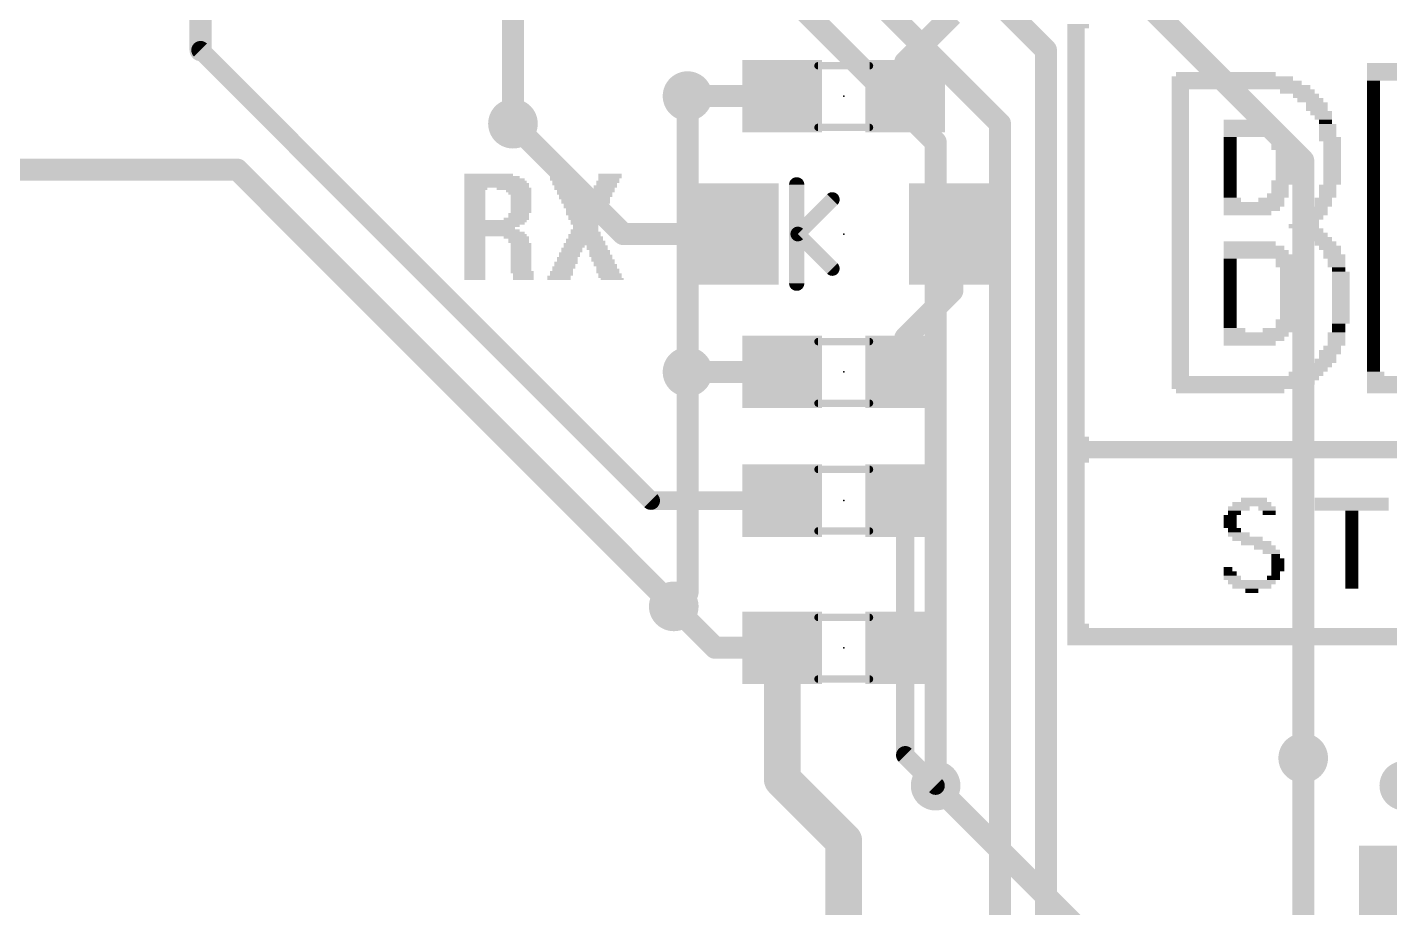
# Model space of a CAD drawing. Extents: x -25 to 82, y -36 to 56.
# Drawn here: x 16.66 to 35.49, y 23.71 to 35.88 of the extents above; entities that cross this region are included whole.
import ezdxf

# ---------------------------------------------------------------- set-up
doc = ezdxf.new("R2010")
doc.units = 0
for name, color, linetype in [('1', 12, 'CONTINUOUS'), ('16', 132, 'CONTINUOUS'), ('18', 110, 'CONTINUOUS'), ('21', 41, 'CONTINUOUS'), ('23', 53, 'CONTINUOUS'), ('51', 53, 'CONTINUOUS')]:
    doc.layers.add(name, color=color, linetype=linetype)

# ---------------------------------------------------------------- blocks, each defined once
blk = doc.blocks.new('RECT')
blk.add_solid([(-0.5, -0.5), (0.5, -0.5), (-0.5, 0.5), (0.5, 0.5)])
blk = doc.blocks.new('ROUNDV')
at = {"const_width": 0.5}
blk.add_lwpolyline([(0, -0.25, 1), (0, 0.25, 1), (0, -0.25)], format="xyb", dxfattribs=at)

msp = doc.modelspace()

# ---------------------------------------------------------------- linework, layer by layer
at = {"layer": '1'}
for points, const_width in [([(19.05, 38.1), (19.05, 35.56)], 0.3048), ([(28.79, 35.394), (29.44, 36.044)], 0.3048), ([(19.05, 35.56), (25.273, 29.337)], 0.254), ([(28.79, 34.925), (28.79, 35.394)], 0.3048), ([(27.09, 34.925), (25.781, 34.925)], 0.3048), ([(23.368, 34.544), (24.892, 33.02)], 0.3048), ([(14.732, 33.909), (19.558, 33.909)], 0.3048), ([(19.558, 33.909), (25.5905, 27.8765)], 0.3048), ([(24.892, 33.02), (26.44, 33.02)], 0.3048), ([(29.44, 33.02), (29.44, 32.234)], 0.3048), ([(28.79, 31.584), (29.44, 32.234)], 0.3048), ([(28.79, 31.115), (28.79, 31.584)], 0.3048), ([(27.09, 31.115), (25.781, 31.115)], 0.3048), ([(27.09, 29.337), (25.273, 29.337)], 0.254), ([(28.79, 27.305), (28.79, 29.337)], 0.254), ([(25.5905, 27.8765), (26.162, 27.305)], 0.3048), ([(27.09, 27.305), (27.09, 25.488)], 0.508), ([(26.162, 27.305), (27.09, 27.305)], 0.3048), ([(28.79, 27.305), (28.79, 25.82)], 0.254), ([(28.79, 25.82), (29.21, 25.4)], 0.254), ([(34.29, 21.59), (34.29, 25.781)], 0.3048), ([(27.09, 25.488), (27.94, 24.638)], 0.508), ([(29.21, 25.4), (31.75, 22.86)], 0.3048), ([(27.94, 24.638), (27.94, 22.86)], 0.508)]:
    msp.add_lwpolyline(points, dxfattribs=dict(at, const_width=const_width))
for points, const_width in [([(18.9738, 35.56, 1), (19.1262, 35.56)], 0.1524), ([(19.0949, 35.6049, 1), (19.0051, 35.5151)], 0.127), ([(28.8662, 35.394, 1), (28.7138, 35.394)], 0.1524), ([(28.7361, 35.4479, 1), (28.8439, 35.3401)], 0.1524), ([(25.781, 35.0012, 1), (25.781, 34.8488)], 0.1524), ([(27.09, 34.8488, 1), (27.09, 35.0012)], 0.1524), ([(28.7138, 34.925, 1), (28.8662, 34.925)], 0.1524), ([(23.4219, 34.5979, 1), (23.3141, 34.4901)], 0.1524), ([(19.6119, 33.9629, 1), (19.5041, 33.8551)], 0.1524), ([(19.558, 33.8328, 1), (19.558, 33.9852)], 0.1524), ([(24.892, 33.0962, 1), (24.892, 32.9438)], 0.1524), ([(24.8381, 32.9661, 1), (24.9459, 33.0739)], 0.1524), ([(26.44, 32.9438, 1), (26.44, 33.0962)], 0.1524), ([(29.5162, 33.02, 1), (29.3638, 33.02)], 0.1524), ([(29.3638, 32.234, 1), (29.5162, 32.234)], 0.1524), ([(29.4939, 32.1801, 1), (29.3861, 32.2879)], 0.1524), ([(28.8662, 31.584, 1), (28.7138, 31.584)], 0.1524), ([(28.7361, 31.6379, 1), (28.8439, 31.5301)], 0.1524), ([(25.781, 31.1912, 1), (25.781, 31.0388)], 0.1524), ([(27.09, 31.0388, 1), (27.09, 31.1912)], 0.1524), ([(28.7138, 31.115, 1), (28.8662, 31.115)], 0.1524), ([(25.273, 29.4005, 1), (25.273, 29.2735)], 0.127), ([(25.2281, 29.2921, 1), (25.3179, 29.3819)], 0.127), ([(27.09, 29.2735, 1), (27.09, 29.4005)], 0.127), ([(28.8535, 29.337, 1), (28.7265, 29.337)], 0.127), ([(25.6444, 27.9304, 1), (25.5366, 27.8226)], 0.1524), ([(25.5366, 27.8226, 1), (25.6444, 27.9304)], 0.1524), ([(27.217, 27.305, 1), (26.963, 27.305)], 0.254), ([(26.162, 27.3812, 1), (26.162, 27.2288)], 0.1524), ([(26.1081, 27.2511, 1), (26.2159, 27.3589)], 0.1524), ([(27.09, 27.2288, 1), (27.09, 27.3812)], 0.1524), ([(28.8535, 27.305, 1), (28.7265, 27.305)], 0.127), ([(28.7265, 27.305, 1), (28.8535, 27.305)], 0.127), ([(28.8349, 25.8649, 1), (28.7451, 25.7751)], 0.127), ([(28.7265, 25.82, 1), (28.8535, 25.82)], 0.127), ([(34.3662, 25.781, 1), (34.2138, 25.781)], 0.1524), ([(27.1798, 25.5778, 1), (27.0002, 25.3982)], 0.254), ([(26.963, 25.488, 1), (27.217, 25.488)], 0.254), ([(29.2639, 25.4539, 1), (29.1561, 25.3461)], 0.1524), ([(29.1651, 25.3551, 1), (29.2549, 25.4449)], 0.127), ([(28.067, 24.638, 1), (27.813, 24.638)], 0.254), ([(27.8502, 24.5482, 1), (28.0298, 24.7278)], 0.254)]:
    msp.add_lwpolyline(points, format="xyb", dxfattribs=dict(at, const_width=const_width))
at = {"layer": '16', "const_width": 0.3048}
for points in [[(34.29, 34.036), (25.908, 42.418)], [(22.606, 42.037), (30.099, 34.544)], [(30.734, 35.56), (24.892, 41.402)], [(24.13, 39.37), (29.21, 34.29)], [(23.368, 38.227), (23.368, 34.544)], [(30.734, 35.56), (30.734, 17.653)], [(25.781, 34.925), (25.781, 31.115)], [(30.099, 34.544), (30.099, 17.145)], [(29.21, 34.29), (29.21, 25.4)], [(34.29, 25.781), (34.29, 34.036)], [(25.781, 31.115), (25.781, 28.067)], [(25.781, 28.067), (25.5905, 27.8765)]]:
    msp.add_lwpolyline(points, dxfattribs=at)
at = {"layer": '16', "const_width": 0.1524}
for points in [[(30.8102, 35.56, 1), (30.6578, 35.56)], [(30.6801, 35.5061, 1), (30.7879, 35.6139)], [(25.8572, 34.925, 1), (25.7048, 34.925)], [(30.1752, 34.544, 1), (30.0228, 34.544)], [(30.0451, 34.4901, 1), (30.1529, 34.5979)], [(23.2918, 34.544, 1), (23.4442, 34.544)], [(29.2862, 34.29, 1), (29.1338, 34.29)], [(29.1561, 34.2361, 1), (29.2639, 34.3439)], [(34.3662, 34.036, 1), (34.2138, 34.036)], [(34.2361, 33.9821, 1), (34.3439, 34.0899)], [(25.8572, 31.115, 1), (25.7048, 31.115)], [(25.7048, 31.115, 1), (25.8572, 31.115)], [(25.7048, 28.067, 1), (25.8572, 28.067)], [(25.8349, 28.0131, 1), (25.7271, 28.1209)], [(25.5366, 27.9304, 1), (25.6444, 27.8226)], [(34.2138, 25.781, 1), (34.3662, 25.781)], [(29.1338, 25.4, 1), (29.2862, 25.4)]]:
    msp.add_lwpolyline(points, format="xyb", dxfattribs=at)
at = {"layer": '21', "const_width": 0.2032}
msp.add_lwpolyline([(27.2926, 32.3375), (27.2926, 33.7025)], dxfattribs=at)
at = {"layer": '21', "const_width": 0.1016}
for points in [[(27.3434, 33.7025, 1), (27.2418, 33.7025)], [(27.2418, 32.3375, 1), (27.3434, 32.3375)]]:
    msp.add_lwpolyline(points, format="xyb", dxfattribs=at)
at = {"layer": '23'}
for p in [(27.94, 34.925), (27.94, 33.02), (27.94, 31.115), (27.94, 29.337), (27.94, 27.305)]:
    msp.add_point(p, dxfattribs=at)
at = {"layer": '51'}
for points, const_width in [([(28.296, 35.344), (27.584, 35.344)], 0.1016), ([(28.296, 34.493), (27.584, 34.493)], 0.1016), ([(27.2863, 32.3375), (27.2863, 33.7025)], 0.2032), ([(27.305, 33.02), (27.7813, 33.4963)], 0.2032), ([(27.305, 33.02), (27.7813, 32.5438)], 0.2032), ([(28.296, 31.534), (27.584, 31.534)], 0.1016), ([(28.296, 30.683), (27.584, 30.683)], 0.1016), ([(27.584, 29.769), (28.296, 29.769)], 0.1016), ([(27.584, 28.918), (28.296, 28.918)], 0.1016), ([(28.296, 27.724), (27.584, 27.724)], 0.1016), ([(28.296, 26.873), (27.584, 26.873)], 0.1016)]:
    msp.add_lwpolyline(points, dxfattribs=dict(at, const_width=const_width))
for points, const_width in [([(27.584, 35.3694, 1), (27.584, 35.3186)], 0.0508), ([(28.296, 35.3186, 1), (28.296, 35.3694)], 0.0508), ([(27.584, 34.5184, 1), (27.584, 34.4676)], 0.0508), ([(28.296, 34.4676, 1), (28.296, 34.5184)], 0.0508), ([(27.3371, 33.7025, 1), (27.2355, 33.7025)], 0.1016), ([(27.8172, 33.4603, 1), (27.7453, 33.5322)], 0.1016), ([(27.3409, 33.0559, 1), (27.2691, 32.9841)], 0.1016), ([(27.2691, 33.0559, 1), (27.3409, 32.9841)], 0.1016), ([(27.7453, 32.5078, 1), (27.8172, 32.5797)], 0.1016), ([(27.2355, 32.3375, 1), (27.3371, 32.3375)], 0.1016), ([(27.584, 31.5594, 1), (27.584, 31.5086)], 0.0508), ([(28.296, 31.5086, 1), (28.296, 31.5594)], 0.0508), ([(27.584, 30.7084, 1), (27.584, 30.6576)], 0.0508), ([(28.296, 30.6576, 1), (28.296, 30.7084)], 0.0508), ([(27.584, 29.7944, 1), (27.584, 29.7436)], 0.0508), ([(28.296, 29.7436, 1), (28.296, 29.7944)], 0.0508), ([(27.584, 28.9434, 1), (27.584, 28.8926)], 0.0508), ([(28.296, 28.8926, 1), (28.296, 28.9434)], 0.0508), ([(27.584, 27.7494, 1), (27.584, 27.6986)], 0.0508), ([(28.296, 27.6986, 1), (28.296, 27.7494)], 0.0508), ([(27.584, 26.8984, 1), (27.584, 26.8476)], 0.0508), ([(28.296, 26.8476, 1), (28.296, 26.8984)], 0.0508)]:
    msp.add_lwpolyline(points, format="xyb", dxfattribs=dict(at, const_width=const_width))

# ---------------------------------------------------------------- block references
at = {"layer": '1', "xscale": 1.1}
for p, rotation in [((27.09, 34.925), 180), ((28.79, 34.925), 180), ((27.09, 31.115), 180), ((28.79, 31.115), 180), ((27.09, 27.305), 180), ((28.79, 27.305), 180), ((35.56, 24.02), 270)]:
    msp.add_blockref('RECT', p, dxfattribs=dict(at, rotation=rotation))
at = {"layer": '1', "xscale": 1.2, "yscale": 1.4, "rotation": 180}
for p in [(26.44, 33.02), (29.44, 33.02)]:
    msp.add_blockref('RECT', p, dxfattribs=at)
at = {"layer": '1', "xscale": 1.1}
for p in [(27.09, 29.337), (28.79, 29.337)]:
    msp.add_blockref('RECT', p, dxfattribs=at)
at = {"layer": '18', "xscale": 0.6858, "yscale": 0.6858}
for p in [(25.781, 34.925), (25.781, 34.925), (23.368, 34.544), (23.368, 34.544), (25.781, 31.115), (25.781, 31.115), (25.5905, 27.8765), (25.5905, 27.8765), (34.29, 25.781), (34.29, 25.781), (29.21, 25.4), (29.21, 25.4), (35.687, 25.4), (35.687, 25.4)]:
    msp.add_blockref('ROUNDV', p, dxfattribs=at)
at = {"layer": '21'}
for p, xscale, yscale in [((31.18, 35.89), 0.3, 0.06), ((31.15, 35.83), 0.24, 0.06), ((31.15, 35.77), 0.24, 0.06), ((31.15, 35.71), 0.24, 0.06), ((31.15, 35.65), 0.24, 0.06), ((31.15, 35.59), 0.24, 0.06), ((31.15, 35.53), 0.24, 0.06), ((31.15, 35.47), 0.24, 0.06), ((31.15, 35.41), 0.24, 0.06), ((31.15, 35.35), 0.24, 0.06), ((31.15, 35.29), 0.24, 0.06), ((31.15, 35.23), 0.24, 0.06), ((33.22, 35.23), 1.38, 0.06), ((35.59, 35.35), 0.84, 0.06), ((35.59, 35.29), 0.84, 0.06), ((35.59, 35.23), 0.84, 0.06), ((31.15, 35.17), 0.24, 0.06), ((31.15, 35.11), 0.24, 0.06), ((31.15, 35.05), 0.24, 0.06), ((33.31, 35.17), 1.68, 0.06), ((33.37, 35.11), 1.8, 0.06), ((33.43, 35.05), 1.92, 0.06), ((35.59, 35.17), 0.84, 0.06), ((35.26, 35.11), 0.18, 0.06), ((35.26, 35.05), 0.18, 0.06), ((31.15, 34.99), 0.24, 0.06), ((31.15, 34.93), 0.24, 0.06), ((31.15, 34.87), 0.24, 0.06), ((31.15, 34.81), 0.24, 0.06), ((32.59, 34.99), 0.24, 0.06), ((32.59, 34.93), 0.24, 0.06), ((32.59, 34.87), 0.24, 0.06), ((32.59, 34.81), 0.24, 0.06), ((34.21, 34.99), 0.48, 0.06), ((34.33, 34.93), 0.36, 0.06), ((34.39, 34.87), 0.36, 0.06), ((34.48, 34.81), 0.3, 0.06), ((35.26, 34.99), 0.18, 0.06), ((35.26, 34.93), 0.18, 0.06), ((35.26, 34.87), 0.18, 0.06), ((35.26, 34.81), 0.18, 0.06), ((31.15, 34.75), 0.24, 0.06), ((31.15, 34.69), 0.24, 0.06), ((31.15, 34.63), 0.24, 0.06), ((32.59, 34.75), 0.24, 0.06), ((32.59, 34.69), 0.24, 0.06), ((32.59, 34.63), 0.24, 0.06), ((34.48, 34.75), 0.3, 0.06), ((34.54, 34.69), 0.3, 0.06), ((34.57, 34.63), 0.24, 0.06), ((35.26, 34.75), 0.18, 0.06), ((35.26, 34.69), 0.18, 0.06), ((35.26, 34.63), 0.18, 0.06), ((31.15, 34.57), 0.24, 0.06), ((31.15, 34.51), 0.24, 0.06), ((31.15, 34.45), 0.24, 0.06), ((32.59, 34.57), 0.24, 0.06), ((32.59, 34.51), 0.24, 0.06), ((32.59, 34.45), 0.24, 0.06), ((33.52, 34.57), 0.66, 0.06), ((33.58, 34.51), 0.78, 0.06), ((33.61, 34.45), 0.84, 0.06), ((34.6, 34.57), 0.18, 0.06), ((34.63, 34.51), 0.24, 0.06), ((34.63, 34.45), 0.24, 0.06), ((35.26, 34.57), 0.18, 0.06), ((35.26, 34.51), 0.18, 0.06), ((35.26, 34.45), 0.18, 0.06), ((31.15, 34.39), 0.24, 0.06), ((31.15, 34.33), 0.24, 0.06), ((31.15, 34.27), 0.24, 0.06), ((32.59, 34.39), 0.24, 0.06), ((32.59, 34.33), 0.24, 0.06), ((32.59, 34.27), 0.24, 0.06), ((33.61, 34.39), 0.84, 0.06), ((33.28, 34.33), 0.18, 0.06), ((33.28, 34.27), 0.18, 0.06), ((33.97, 34.33), 0.24, 0.06), ((33.97, 34.27), 0.24, 0.06), ((34.63, 34.39), 0.24, 0.06), ((34.66, 34.33), 0.3, 0.06), ((34.69, 34.27), 0.24, 0.06), ((35.26, 34.39), 0.18, 0.06), ((35.26, 34.33), 0.18, 0.06), ((35.26, 34.27), 0.18, 0.06), ((31.15, 34.21), 0.24, 0.06), ((31.15, 34.15), 0.24, 0.06), ((31.15, 34.09), 0.24, 0.06), ((32.59, 34.21), 0.24, 0.06), ((32.59, 34.15), 0.24, 0.06), ((32.59, 34.09), 0.24, 0.06), ((33.28, 34.21), 0.18, 0.06), ((33.28, 34.15), 0.18, 0.06), ((33.28, 34.09), 0.18, 0.06), ((33.97, 34.21), 0.24, 0.06), ((34.03, 34.15), 0.24, 0.06), ((34.03, 34.09), 0.24, 0.06), ((34.69, 34.21), 0.24, 0.06), ((34.69, 34.15), 0.24, 0.06), ((34.69, 34.09), 0.24, 0.06), ((35.26, 34.21), 0.18, 0.06), ((35.26, 34.15), 0.18, 0.06), ((35.26, 34.09), 0.18, 0.06), ((31.15, 34.03), 0.24, 0.06), ((31.15, 33.97), 0.24, 0.06), ((31.15, 33.91), 0.24, 0.06), ((32.59, 34.03), 0.24, 0.06), ((32.59, 33.97), 0.24, 0.06), ((32.59, 33.91), 0.24, 0.06), ((33.28, 34.03), 0.18, 0.06), ((33.28, 33.97), 0.18, 0.06), ((33.28, 33.91), 0.18, 0.06), ((34.03, 34.03), 0.24, 0.06), ((34.03, 33.97), 0.24, 0.06), ((34.03, 33.91), 0.24, 0.06), ((34.69, 34.03), 0.24, 0.06), ((34.69, 33.97), 0.24, 0.06), ((34.69, 33.91), 0.24, 0.06), ((35.26, 34.03), 0.18, 0.06), ((35.26, 33.97), 0.18, 0.06), ((35.26, 33.91), 0.18, 0.06), ((23.0327, 33.8364), 0.6706, 0.032), ((23.0797, 33.8043), 0.7645, 0.032), ((23.1127, 33.7723), 0.8306, 0.032), ((23.128, 33.7405), 0.8611, 0.0318), ((23.1445, 33.7086), 0.8941, 0.032), ((24.0221, 33.8364), 0.287, 0.032), ((24.0386, 33.8043), 0.32, 0.032), ((24.0386, 33.7723), 0.32, 0.032), ((24.0703, 33.7405), 0.3175, 0.0318), ((24.0703, 33.7086), 0.3175, 0.032), ((24.6774, 33.7405), 0.3175, 0.0318), ((24.6621, 33.7086), 0.287, 0.032), ((24.7091, 33.8364), 0.32, 0.032), ((24.7091, 33.8043), 0.32, 0.032), ((24.6926, 33.7723), 0.287, 0.032), ((31.15, 33.85), 0.24, 0.06), ((31.15, 33.79), 0.24, 0.06), ((31.15, 33.73), 0.24, 0.06), ((32.59, 33.85), 0.24, 0.06), ((32.59, 33.79), 0.24, 0.06), ((32.59, 33.73), 0.24, 0.06), ((33.28, 33.85), 0.18, 0.06), ((33.28, 33.79), 0.18, 0.06), ((33.28, 33.73), 0.18, 0.06), ((34, 33.73), 0.3, 0.06), ((34.03, 33.85), 0.24, 0.06), ((34.03, 33.79), 0.24, 0.06), ((34.69, 33.85), 0.24, 0.06), ((34.69, 33.79), 0.24, 0.06), ((34.69, 33.73), 0.24, 0.06), ((35.26, 33.85), 0.18, 0.06), ((35.26, 33.79), 0.18, 0.06), ((35.26, 33.73), 0.18, 0.06), ((23.1445, 33.6766), 0.8941, 0.032), ((22.8562, 33.6446), 0.3175, 0.032), ((22.8409, 33.6126), 0.287, 0.032), ((22.8409, 33.5807), 0.287, 0.0318), ((22.8409, 33.5488), 0.287, 0.032), ((22.8409, 33.5168), 0.287, 0.032), ((23.3832, 33.6446), 0.4775, 0.032), ((23.4467, 33.6126), 0.3505, 0.032), ((23.4633, 33.5807), 0.3175, 0.0318), ((23.4785, 33.5488), 0.287, 0.032), ((23.4785, 33.5168), 0.287, 0.032), ((24.0856, 33.6766), 0.287, 0.032), ((24.1021, 33.6446), 0.32, 0.032), ((24.1338, 33.5807), 0.3175, 0.0318), ((24.1186, 33.6126), 0.287, 0.032), ((24.1491, 33.5488), 0.287, 0.032), ((24.1491, 33.5168), 0.287, 0.032), ((24.5656, 33.5168), 0.287, 0.032), ((24.5974, 33.5807), 0.2896, 0.0318), ((24.5974, 33.5488), 0.2896, 0.032), ((24.6456, 33.6766), 0.32, 0.032), ((24.6291, 33.6446), 0.287, 0.032), ((24.6291, 33.6126), 0.287, 0.032), ((31.15, 33.67), 0.24, 0.06), ((31.15, 33.61), 0.24, 0.06), ((31.15, 33.55), 0.24, 0.06), ((31.15, 33.49), 0.24, 0.06), ((32.59, 33.67), 0.24, 0.06), ((32.59, 33.61), 0.24, 0.06), ((32.59, 33.55), 0.24, 0.06), ((32.59, 33.49), 0.24, 0.06), ((33.28, 33.67), 0.18, 0.06), ((33.28, 33.61), 0.18, 0.06), ((33.28, 33.55), 0.18, 0.06), ((33.31, 33.49), 0.24, 0.06), ((33.85, 33.49), 0.36, 0.06), ((33.94, 33.55), 0.3, 0.06), ((33.97, 33.67), 0.24, 0.06), ((33.97, 33.61), 0.24, 0.06), ((34.57, 33.49), 0.24, 0.06), ((34.63, 33.67), 0.24, 0.06), ((34.63, 33.61), 0.24, 0.06), ((34.63, 33.55), 0.24, 0.06), ((35.26, 33.67), 0.18, 0.06), ((35.26, 33.61), 0.18, 0.06), ((35.26, 33.55), 0.18, 0.06), ((35.26, 33.49), 0.18, 0.06), ((22.8409, 33.4848), 0.287, 0.032), ((22.8409, 33.4529), 0.287, 0.0318), ((22.8409, 33.4211), 0.287, 0.032), ((22.8409, 33.3891), 0.287, 0.032), ((22.8409, 33.3571), 0.287, 0.032), ((22.8409, 33.3251), 0.287, 0.032), ((23.4785, 33.4848), 0.287, 0.032), ((23.4785, 33.4529), 0.287, 0.0318), ((23.4785, 33.4211), 0.287, 0.032), ((23.4785, 33.3891), 0.287, 0.032), ((23.4785, 33.3571), 0.287, 0.032), ((23.4785, 33.3251), 0.287, 0.032), ((24.1821, 33.4848), 0.287, 0.032), ((24.1821, 33.4529), 0.287, 0.0318), ((24.2138, 33.4211), 0.2896, 0.032), ((24.2138, 33.3891), 0.2896, 0.032), ((24.3738, 33.3571), 0.5436, 0.032), ((24.3738, 33.3251), 0.5436, 0.032), ((24.5326, 33.4211), 0.287, 0.032), ((24.5326, 33.3891), 0.287, 0.032), ((24.5656, 33.4848), 0.287, 0.032), ((24.5656, 33.4529), 0.287, 0.0318), ((31.15, 33.43), 0.24, 0.06), ((31.15, 33.37), 0.24, 0.06), ((31.15, 33.31), 0.24, 0.06), ((32.59, 33.43), 0.24, 0.06), ((32.59, 33.37), 0.24, 0.06), ((32.59, 33.31), 0.24, 0.06), ((33.61, 33.43), 0.84, 0.06), ((33.58, 33.37), 0.78, 0.06), ((33.52, 33.31), 0.66, 0.06), ((34.48, 33.31), 0.3, 0.06), ((34.51, 33.37), 0.24, 0.06), ((34.57, 33.43), 0.24, 0.06), ((35.26, 33.43), 0.18, 0.06), ((35.26, 33.37), 0.18, 0.06), ((35.26, 33.31), 0.18, 0.06), ((22.8409, 33.2932), 0.287, 0.0318), ((22.8409, 33.2613), 0.287, 0.032), ((22.8409, 33.2293), 0.287, 0.032), ((23.128, 33.1973), 0.8611, 0.032), ((23.1127, 33.1653), 0.8306, 0.032), ((23.0797, 33.1334), 0.7645, 0.0318), ((23.415, 33.2293), 0.3531, 0.032), ((23.448, 33.2932), 0.287, 0.0318), ((23.448, 33.2613), 0.287, 0.032), ((24.3573, 33.2932), 0.5105, 0.0318), ((24.3738, 33.2613), 0.4775, 0.032), ((24.3586, 33.2293), 0.447, 0.032), ((24.3738, 33.1973), 0.4166, 0.032), ((24.3573, 33.1653), 0.3835, 0.032), ((24.3738, 33.1334), 0.3505, 0.0318), ((31.15, 33.25), 0.24, 0.06), ((31.15, 33.19), 0.24, 0.06), ((31.15, 33.13), 0.24, 0.06), ((32.59, 33.25), 0.24, 0.06), ((32.59, 33.19), 0.24, 0.06), ((32.59, 33.13), 0.24, 0.06), ((34.3, 33.13), 0.42, 0.06), ((34.33, 33.19), 0.36, 0.06), ((34.39, 33.25), 0.36, 0.06), ((35.26, 33.25), 0.18, 0.06), ((35.26, 33.19), 0.18, 0.06), ((35.26, 33.13), 0.18, 0.06), ((23.0797, 33.0695), 0.7645, 0.032), ((23.1127, 33.0375), 0.8306, 0.032), ((23.128, 33.0057), 0.8611, 0.0318), ((22.8409, 32.9738), 0.287, 0.032), ((22.8409, 32.9418), 0.287, 0.032), ((23.048, 33.1015), 0.701, 0.032), ((23.415, 32.9738), 0.3531, 0.032), ((23.448, 32.9418), 0.287, 0.032), ((24.3573, 32.9418), 0.5105, 0.032), ((24.3738, 32.9738), 0.4775, 0.032), ((24.3586, 33.0057), 0.447, 0.0318), ((24.3573, 33.0695), 0.3835, 0.032), ((24.3738, 33.0375), 0.4166, 0.032), ((24.3738, 33.1015), 0.3505, 0.032), ((31.15, 33.07), 0.24, 0.06), ((31.15, 33.01), 0.24, 0.06), ((31.15, 32.95), 0.24, 0.06), ((32.59, 33.07), 0.24, 0.06), ((32.59, 33.01), 0.24, 0.06), ((32.59, 32.95), 0.24, 0.06), ((34.36, 33.07), 0.42, 0.06), ((34.45, 33.01), 0.36, 0.06), ((34.54, 32.95), 0.3, 0.06), ((35.26, 33.07), 0.18, 0.06), ((35.26, 33.01), 0.18, 0.06), ((35.26, 32.95), 0.18, 0.06), ((22.8409, 32.9098), 0.287, 0.032), ((22.8409, 32.8778), 0.287, 0.032), ((22.8409, 32.8459), 0.287, 0.0318), ((22.8409, 32.814), 0.287, 0.032), ((22.8409, 32.782), 0.287, 0.032), ((22.8409, 32.75), 0.287, 0.032), ((23.448, 32.9098), 0.287, 0.032), ((23.4785, 32.8778), 0.287, 0.032), ((23.4785, 32.8459), 0.287, 0.0318), ((23.4785, 32.814), 0.287, 0.032), ((23.4785, 32.782), 0.287, 0.032), ((23.4785, 32.75), 0.287, 0.032), ((24.1491, 32.75), 0.287, 0.032), ((24.1821, 32.814), 0.287, 0.032), ((24.1821, 32.782), 0.287, 0.032), ((24.3573, 32.8778), 0.5766, 0.032), ((24.2138, 32.8459), 0.2896, 0.0318), ((24.3738, 32.9098), 0.5436, 0.032), ((24.5326, 32.8459), 0.287, 0.0318), ((24.5326, 32.814), 0.287, 0.032), ((24.5656, 32.782), 0.287, 0.032), ((24.5656, 32.75), 0.287, 0.032), ((31.15, 32.89), 0.24, 0.06), ((31.15, 32.83), 0.24, 0.06), ((31.15, 32.77), 0.24, 0.06), ((32.59, 32.89), 0.24, 0.06), ((32.59, 32.83), 0.24, 0.06), ((32.59, 32.77), 0.24, 0.06), ((33.55, 32.89), 0.72, 0.06), ((33.61, 32.83), 0.84, 0.06), ((33.64, 32.77), 0.9, 0.06), ((34.6, 32.89), 0.3, 0.06), ((34.66, 32.83), 0.3, 0.06), ((34.69, 32.77), 0.24, 0.06), ((35.26, 32.89), 0.18, 0.06), ((35.26, 32.83), 0.18, 0.06), ((35.26, 32.77), 0.18, 0.06), ((22.8409, 32.718), 0.287, 0.032), ((22.8409, 32.6861), 0.287, 0.0318), ((22.8409, 32.6542), 0.287, 0.032), ((22.8409, 32.6222), 0.287, 0.032), ((22.8409, 32.5902), 0.287, 0.032), ((23.4785, 32.718), 0.287, 0.032), ((23.4785, 32.6861), 0.287, 0.0318), ((23.4785, 32.6542), 0.287, 0.032), ((23.4785, 32.6222), 0.287, 0.032), ((23.4785, 32.5902), 0.287, 0.032), ((24.1021, 32.6222), 0.32, 0.032), ((24.0856, 32.5902), 0.287, 0.032), ((24.1186, 32.6861), 0.287, 0.0318), ((24.1186, 32.6542), 0.287, 0.032), ((24.1491, 32.718), 0.287, 0.032), ((24.5821, 32.718), 0.32, 0.032), ((24.5974, 32.6861), 0.2896, 0.0318), ((24.6126, 32.6542), 0.32, 0.032), ((24.6291, 32.6222), 0.287, 0.032), ((24.6456, 32.5902), 0.32, 0.032), ((31.15, 32.71), 0.24, 0.06), ((31.15, 32.65), 0.24, 0.06), ((31.15, 32.59), 0.24, 0.06), ((32.59, 32.71), 0.24, 0.06), ((32.59, 32.65), 0.24, 0.06), ((32.59, 32.59), 0.24, 0.06), ((33.67, 32.71), 0.96, 0.06), ((33.28, 32.65), 0.18, 0.06), ((33.28, 32.59), 0.18, 0.06), ((34.03, 32.65), 0.24, 0.06), ((34.03, 32.59), 0.24, 0.06), ((34.72, 32.71), 0.3, 0.06), ((34.75, 32.65), 0.24, 0.06), ((34.75, 32.59), 0.24, 0.06), ((35.26, 32.71), 0.18, 0.06), ((35.26, 32.65), 0.18, 0.06), ((35.26, 32.59), 0.18, 0.06), ((22.8409, 32.5582), 0.287, 0.032), ((22.8409, 32.5264), 0.287, 0.0318), ((22.8409, 32.4945), 0.287, 0.032), ((22.8409, 32.4625), 0.287, 0.032), ((22.8409, 32.4305), 0.287, 0.032), ((22.8409, 32.3986), 0.287, 0.0318), ((23.4785, 32.5582), 0.287, 0.032), ((23.4785, 32.5264), 0.287, 0.0318), ((23.495, 32.4945), 0.32, 0.032), ((23.5115, 32.4625), 0.287, 0.032), ((23.5115, 32.4305), 0.287, 0.032), ((23.5115, 32.3986), 0.287, 0.0318), ((24.0055, 32.4305), 0.32, 0.032), ((24.0055, 32.3986), 0.32, 0.0318), ((24.0386, 32.4945), 0.32, 0.032), ((24.0386, 32.4625), 0.32, 0.032), ((24.0703, 32.5582), 0.3175, 0.032), ((24.0551, 32.5264), 0.287, 0.0318), ((24.6621, 32.5582), 0.287, 0.032), ((24.6774, 32.5264), 0.3175, 0.0318), ((24.6774, 32.4945), 0.3175, 0.032), ((24.7091, 32.4625), 0.32, 0.032), ((24.7091, 32.4305), 0.32, 0.032), ((24.7409, 32.3986), 0.3175, 0.0318), ((31.15, 32.53), 0.24, 0.06), ((31.15, 32.47), 0.24, 0.06), ((31.15, 32.41), 0.24, 0.06), ((32.59, 32.53), 0.24, 0.06), ((32.59, 32.47), 0.24, 0.06), ((32.59, 32.41), 0.24, 0.06), ((33.28, 32.53), 0.18, 0.06), ((33.28, 32.47), 0.18, 0.06), ((33.28, 32.41), 0.18, 0.06), ((34.09, 32.53), 0.24, 0.06), ((34.09, 32.47), 0.24, 0.06), ((34.09, 32.41), 0.24, 0.06), ((34.78, 32.53), 0.18, 0.06), ((34.81, 32.47), 0.24, 0.06), ((34.81, 32.41), 0.24, 0.06), ((35.26, 32.53), 0.18, 0.06), ((35.26, 32.47), 0.18, 0.06), ((35.26, 32.41), 0.18, 0.06), ((31.15, 32.35), 0.24, 0.06), ((31.15, 32.29), 0.24, 0.06), ((31.15, 32.23), 0.24, 0.06), ((32.59, 32.35), 0.24, 0.06), ((32.59, 32.29), 0.24, 0.06), ((32.59, 32.23), 0.24, 0.06), ((33.28, 32.35), 0.18, 0.06), ((33.28, 32.29), 0.18, 0.06), ((33.28, 32.23), 0.18, 0.06), ((34.09, 32.35), 0.24, 0.06), ((34.09, 32.29), 0.24, 0.06), ((34.09, 32.23), 0.24, 0.06), ((34.81, 32.35), 0.24, 0.06), ((34.81, 32.29), 0.24, 0.06), ((34.81, 32.23), 0.24, 0.06), ((35.26, 32.35), 0.18, 0.06), ((35.26, 32.29), 0.18, 0.06), ((35.26, 32.23), 0.18, 0.06), ((31.15, 32.17), 0.24, 0.06), ((31.15, 32.11), 0.24, 0.06), ((31.15, 32.05), 0.24, 0.06), ((31.15, 31.99), 0.24, 0.06), ((32.59, 32.17), 0.24, 0.06), ((32.59, 32.11), 0.24, 0.06), ((32.59, 32.05), 0.24, 0.06), ((32.59, 31.99), 0.24, 0.06), ((33.28, 32.17), 0.18, 0.06), ((33.28, 32.11), 0.18, 0.06), ((33.28, 32.05), 0.18, 0.06), ((33.28, 31.99), 0.18, 0.06), ((34.09, 32.17), 0.24, 0.06), ((34.09, 32.11), 0.24, 0.06), ((34.09, 32.05), 0.24, 0.06), ((34.09, 31.99), 0.24, 0.06), ((34.81, 32.17), 0.24, 0.06), ((34.81, 32.11), 0.24, 0.06), ((34.81, 32.05), 0.24, 0.06), ((34.81, 31.99), 0.24, 0.06), ((35.26, 32.17), 0.18, 0.06), ((35.26, 32.11), 0.18, 0.06), ((35.26, 32.05), 0.18, 0.06), ((35.26, 31.99), 0.18, 0.06), ((31.15, 31.93), 0.24, 0.06), ((31.15, 31.87), 0.24, 0.06), ((31.15, 31.81), 0.24, 0.06), ((32.59, 31.93), 0.24, 0.06), ((32.59, 31.87), 0.24, 0.06), ((32.59, 31.81), 0.24, 0.06), ((33.28, 31.93), 0.18, 0.06), ((33.28, 31.87), 0.18, 0.06), ((33.28, 31.81), 0.18, 0.06), ((34.03, 31.81), 0.24, 0.06), ((34.09, 31.93), 0.24, 0.06), ((34.09, 31.87), 0.24, 0.06), ((34.81, 31.93), 0.24, 0.06), ((34.81, 31.87), 0.24, 0.06), ((34.81, 31.81), 0.24, 0.06), ((35.26, 31.93), 0.18, 0.06), ((35.26, 31.87), 0.18, 0.06), ((35.26, 31.81), 0.18, 0.06), ((31.15, 31.75), 0.24, 0.06), ((31.15, 31.69), 0.24, 0.06), ((31.15, 31.63), 0.24, 0.06), ((32.59, 31.75), 0.24, 0.06), ((32.59, 31.69), 0.24, 0.06), ((32.59, 31.63), 0.24, 0.06), ((33.28, 31.75), 0.18, 0.06), ((33.34, 31.69), 0.3, 0.06), ((33.64, 31.63), 0.9, 0.06), ((33.94, 31.69), 0.42, 0.06), ((34.03, 31.75), 0.24, 0.06), ((34.75, 31.63), 0.24, 0.06), ((34.78, 31.75), 0.18, 0.06), ((34.78, 31.69), 0.18, 0.06), ((35.26, 31.75), 0.18, 0.06), ((35.26, 31.69), 0.18, 0.06), ((35.26, 31.63), 0.18, 0.06), ((31.15, 31.57), 0.24, 0.06), ((31.15, 31.51), 0.24, 0.06), ((31.15, 31.45), 0.24, 0.06), ((32.59, 31.57), 0.24, 0.06), ((32.59, 31.51), 0.24, 0.06), ((32.59, 31.45), 0.24, 0.06), ((33.61, 31.57), 0.84, 0.06), ((33.55, 31.51), 0.72, 0.06), ((34.69, 31.45), 0.24, 0.06), ((34.75, 31.57), 0.24, 0.06), ((34.75, 31.51), 0.24, 0.06), ((35.26, 31.57), 0.18, 0.06), ((35.26, 31.51), 0.18, 0.06), ((35.26, 31.45), 0.18, 0.06), ((31.15, 31.39), 0.24, 0.06), ((31.15, 31.33), 0.24, 0.06), ((31.15, 31.27), 0.24, 0.06), ((32.59, 31.39), 0.24, 0.06), ((32.59, 31.33), 0.24, 0.06), ((32.59, 31.27), 0.24, 0.06), ((34.6, 31.27), 0.3, 0.06), ((34.66, 31.39), 0.3, 0.06), ((34.63, 31.33), 0.24, 0.06), ((35.26, 31.39), 0.18, 0.06), ((35.26, 31.33), 0.18, 0.06), ((35.26, 31.27), 0.18, 0.06), ((31.15, 31.21), 0.24, 0.06), ((31.15, 31.15), 0.24, 0.06), ((31.15, 31.09), 0.24, 0.06), ((32.59, 31.21), 0.24, 0.06), ((32.59, 31.15), 0.24, 0.06), ((32.59, 31.09), 0.24, 0.06), ((34.33, 31.09), 0.48, 0.06), ((34.45, 31.15), 0.36, 0.06), ((34.51, 31.21), 0.36, 0.06), ((35.26, 31.21), 0.18, 0.06), ((35.26, 31.15), 0.18, 0.06), ((35.29, 31.09), 0.24, 0.06), ((31.15, 31.03), 0.24, 0.06), ((31.15, 30.97), 0.24, 0.06), ((31.15, 30.91), 0.24, 0.06), ((33.49, 31.03), 2.04, 0.06), ((33.46, 30.97), 1.98, 0.06), ((33.37, 30.91), 1.8, 0.06), ((35.59, 31.03), 0.84, 0.06), ((35.59, 30.97), 0.84, 0.06), ((35.59, 30.91), 0.84, 0.06), ((31.15, 30.85), 0.24, 0.06), ((31.15, 30.79), 0.24, 0.06), ((31.15, 30.73), 0.24, 0.06), ((31.15, 30.67), 0.24, 0.06), ((33.28, 30.85), 1.5, 0.06), ((35.59, 30.85), 0.84, 0.06), ((31.15, 30.61), 0.24, 0.06), ((31.15, 30.55), 0.24, 0.06), ((31.15, 30.49), 0.24, 0.06), ((31.15, 30.43), 0.24, 0.06), ((31.15, 30.37), 0.24, 0.06), ((31.15, 30.31), 0.24, 0.06), ((31.15, 30.25), 0.24, 0.06), ((31.18, 30.19), 0.3, 0.06), ((43.18, 30.13), 24.3, 0.06), ((43.18, 30.07), 24.3, 0.06), ((43.18, 30.01), 24.3, 0.06), ((43.18, 29.95), 24.3, 0.06), ((31.18, 29.89), 0.3, 0.06), ((31.15, 29.83), 0.24, 0.06), ((31.15, 29.77), 0.24, 0.06), ((31.15, 29.71), 0.24, 0.06), ((31.15, 29.65), 0.24, 0.06), ((31.15, 29.59), 0.24, 0.06), ((31.15, 29.53), 0.24, 0.06), ((31.15, 29.47), 0.24, 0.06), ((31.15, 29.41), 0.24, 0.06), ((31.15, 29.35), 0.24, 0.06), ((33.61, 29.35), 0.36, 0.06), ((34.96, 29.35), 1.02, 0.06), ((31.15, 29.29), 0.24, 0.06), ((31.15, 29.23), 0.24, 0.06), ((31.15, 29.17), 0.24, 0.06), ((33.4, 29.23), 0.3, 0.06), ((33.34, 29.17), 0.18, 0.06), ((33.58, 29.29), 0.54, 0.06), ((33.79, 29.23), 0.24, 0.06), ((33.82, 29.17), 0.18, 0.06), ((34.96, 29.29), 1.02, 0.06), ((34.96, 29.23), 1.02, 0.06), ((34.96, 29.17), 0.18, 0.06), ((31.15, 29.11), 0.24, 0.06), ((31.15, 29.05), 0.24, 0.06), ((31.15, 28.99), 0.24, 0.06), ((33.28, 29.11), 0.18, 0.06), ((33.28, 29.05), 0.18, 0.06), ((33.28, 28.99), 0.18, 0.06), ((34.96, 29.11), 0.18, 0.06), ((34.96, 29.05), 0.18, 0.06), ((34.96, 28.99), 0.18, 0.06), ((31.15, 28.93), 0.24, 0.06), ((31.15, 28.87), 0.24, 0.06), ((31.15, 28.81), 0.24, 0.06), ((33.34, 28.93), 0.18, 0.06), ((33.4, 28.87), 0.3, 0.06), ((33.52, 28.81), 0.42, 0.06), ((34.96, 28.93), 0.18, 0.06), ((34.96, 28.87), 0.18, 0.06), ((34.96, 28.81), 0.18, 0.06), ((31.15, 28.75), 0.24, 0.06), ((31.15, 28.69), 0.24, 0.06), ((31.15, 28.63), 0.24, 0.06), ((33.64, 28.75), 0.42, 0.06), ((33.76, 28.69), 0.3, 0.06), ((33.85, 28.63), 0.24, 0.06), ((34.96, 28.75), 0.18, 0.06), ((34.96, 28.69), 0.18, 0.06), ((34.96, 28.63), 0.18, 0.06), ((31.15, 28.57), 0.24, 0.06), ((31.15, 28.51), 0.24, 0.06), ((31.15, 28.45), 0.24, 0.06), ((33.91, 28.57), 0.12, 0.06), ((33.94, 28.51), 0.18, 0.06), ((33.94, 28.45), 0.18, 0.06), ((34.96, 28.57), 0.18, 0.06), ((34.96, 28.51), 0.18, 0.06), ((34.96, 28.45), 0.18, 0.06), ((31.15, 28.39), 0.24, 0.06), ((31.15, 28.33), 0.24, 0.06), ((31.15, 28.27), 0.24, 0.06), ((33.25, 28.39), 0.12, 0.06), ((33.28, 28.33), 0.18, 0.06), ((33.31, 28.27), 0.24, 0.06), ((33.88, 28.27), 0.18, 0.06), ((33.94, 28.39), 0.18, 0.06), ((33.91, 28.33), 0.12, 0.06), ((34.96, 28.39), 0.18, 0.06), ((34.96, 28.33), 0.18, 0.06), ((34.96, 28.27), 0.18, 0.06), ((31.15, 28.21), 0.24, 0.06), ((31.15, 28.15), 0.24, 0.06), ((31.15, 28.09), 0.24, 0.06), ((31.15, 28.03), 0.24, 0.06), ((33.58, 28.21), 0.66, 0.06), ((33.58, 28.15), 0.54, 0.06), ((33.58, 28.09), 0.18, 0.06), ((34.96, 28.21), 0.18, 0.06), ((34.96, 28.15), 0.18, 0.06), ((31.15, 27.97), 0.24, 0.06), ((31.15, 27.91), 0.24, 0.06), ((31.15, 27.85), 0.24, 0.06), ((31.15, 27.79), 0.24, 0.06), ((31.15, 27.73), 0.24, 0.06), ((31.15, 27.67), 0.24, 0.06), ((31.18, 27.61), 0.3, 0.06), ((43.18, 27.55), 24.3, 0.06), ((43.18, 27.49), 24.3, 0.06), ((43.18, 27.43), 24.3, 0.06), ((43.18, 27.37), 24.3, 0.06)]:
    msp.add_blockref('RECT', p, dxfattribs=dict(at, xscale=xscale, yscale=yscale))
at = {"layer": '51', "xscale": 0.5001, "yscale": 0.95}
for p, rotation in [((27.3598, 34.9199), 180), ((28.5282, 34.9199), 180), ((27.3598, 31.1099), 180), ((28.5282, 31.1099), 180), ((27.3598, 27.2999), 180), ((28.5282, 27.2999), 180), ((35.5651, 23.7582), 270)]:
    msp.add_blockref('RECT', p, dxfattribs=dict(at, rotation=rotation))
for p in [(27.3519, 29.3421), (28.5203, 29.3421)]:
    msp.add_blockref('RECT', p, dxfattribs=at)

doc.saveas('drawing.dxf')
